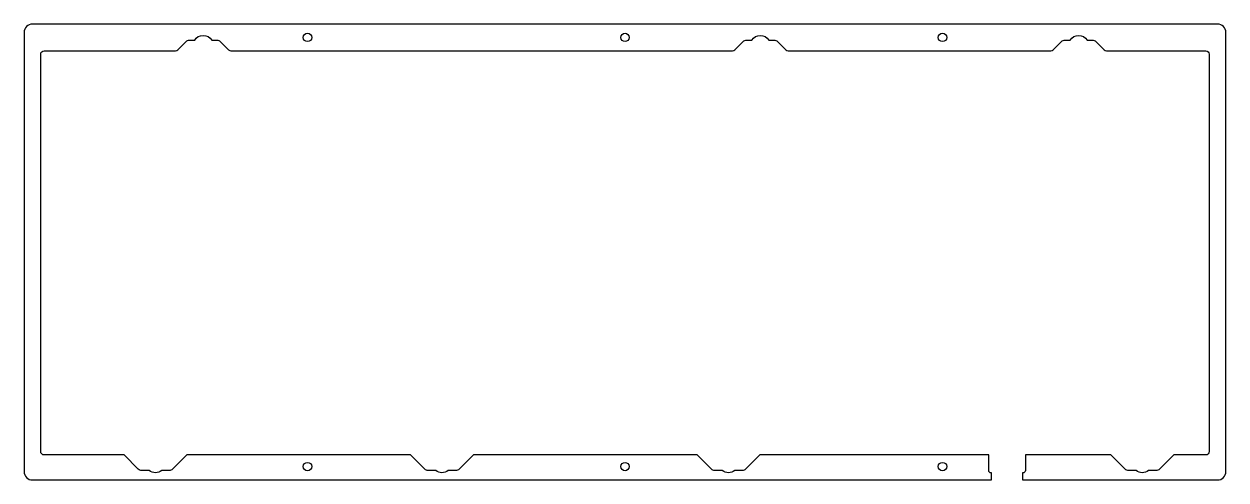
# Model space of a CAD drawing. Header units: millimetres. Extents: x -294 to 66, y -11 to 125.
import ezdxf

# ---------------------------------------------------------------- set-up
doc = ezdxf.new("R2010")
doc.units = ezdxf.units.MM
doc.layers.get('0').update_dxf_attribs({"linetype": 'CONTINUOUS'})

msp = doc.modelspace()

# ---------------------------------------------------------------- linework, layer by layer
msp.add_lwpolyline([(65.5, 122.62, 0.414214), (63, 125.12), (-291.61, 125.12, 0.414214), (-294.11, 122.62), (-294.11, -8.89, 0.414214), (-291.61, -11.39), (-4.67, -11.39), (-4.67, -9.29), (-4.72, -9.29, -0.414214), (-5.48, -8.53), (-5.48, -3.89), (-73.95, -3.89), (-78.22, -8.16, -0.198912), (-79.26, -8.59), (-80.3, -8.59), (-81.48, -8.59, -0.348562), (-85.21, -8.59), (-87.43, -8.59, -0.198912), (-88.47, -8.16), (-92.74, -3.89), (-159.67, -3.89), (-163.94, -8.16, -0.198912), (-164.99, -8.59), (-166.03, -8.59), (-167.21, -8.59, -0.348562), (-170.94, -8.59), (-173.16, -8.59, -0.198912), (-174.2, -8.16), (-178.47, -3.89), (-245.4, -3.89), (-249.67, -8.16, -0.198912), (-250.71, -8.59), (-251.75, -8.59), (-252.93, -8.59, -0.348562), (-256.66, -8.59), (-258.88, -8.59, -0.198912), (-259.92, -8.16), (-264.19, -3.89), (-288.11, -3.89, -0.414214), (-289.11, -2.89), (-289.11, 116.12, -0.414214), (-288.11, 117.12), (-248.83, 117.12, 0.198912), (-248.1, 117.42), (-245.64, 119.89, -0.198912), (-244.59, 120.32), (-243.55, 120.32), (-243.05, 120.32, -0.551677), (-237.97, 120.32), (-236.42, 120.32, -0.198912), (-235.38, 119.89), (-232.91, 117.42, 0.198912), (-232.19, 117.12), (-82.14, 117.12, 0.198912), (-81.42, 117.42), (-78.95, 119.89, -0.198912), (-77.91, 120.32), (-76.86, 120.32), (-76.36, 120.32, -0.551677), (-71.28, 120.32), (-69.74, 120.32, -0.198912), (-68.69, 119.89), (-66.22, 117.42, 0.198912), (-65.5, 117.12), (13.11, 117.12, 0.198912), (13.83, 117.42), (16.3, 119.89, -0.198912), (17.34, 120.32), (18.39, 120.32), (18.89, 120.32, -0.551677), (23.97, 120.32), (25.51, 120.32, -0.198912), (26.56, 119.89), (29.03, 117.42, 0.198912), (29.75, 117.12), (59.5, 117.12, -0.414214), (60.5, 116.12), (60.5, -2.89, -0.414214), (59.5, -3.89), (49.88, -3.89), (45.61, -8.16, -0.198912), (44.56, -8.59), (43.52, -8.59), (42.34, -8.59, -0.348562), (38.61, -8.59), (36.39, -8.59, -0.198912), (35.35, -8.16), (31.08, -3.89), (5.48, -3.89), (5.48, -8.53, -0.414214), (4.72, -9.29), (4.67, -9.29), (4.67, -11.39), (63, -11.39, 0.414214), (65.5, -8.89)], format="xyb", close=True)
for centre in [(-209.3, 121.12), (-114.3, 121.12), (-19.3, 121.12), (-209.3, -7.39), (-114.3, -7.39), (-19.3, -7.39)]:
    msp.add_circle(centre, 1.26)

doc.saveas('drawing.dxf')
